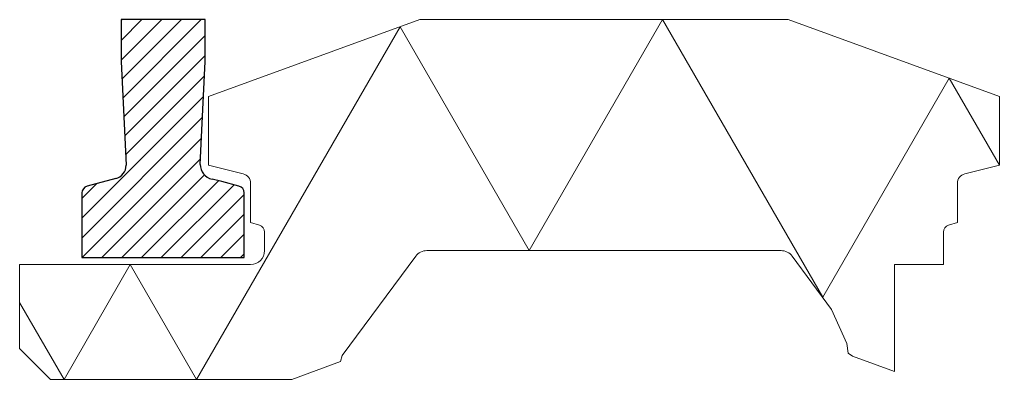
# Model space of a CAD drawing. Header units: metres. Extents: x -102 to 598, y -87 to 170.
import ezdxf

# ---------------------------------------------------------------- set-up
doc = ezdxf.new("R2010")
doc.units = ezdxf.units.M
doc.layers.add('A-DETL-GENF', color=92, linetype='Continuous', lineweight=18)

# ---------------------------------------------------------------- blocks, each defined once
blk = doc.blocks.new('23 VBI_PS-combinatie - RC 4_0 630-3540185-00_0 Basismaterialen')
at = {"layer": 'A-DETL-GENF', "lineweight": 5}
h = blk.add_hatch(dxfattribs=at)
h.set_pattern_fill('FP_130', color=256, style=0, pattern_type=2)
h.set_pattern_definition([(45, (10499.317, 8492.384), (-7.071068, 7.071068), [])])
h.paths.add_polyline_path([(-58, 0), (58, 0), (58, 46.16), (57.88, 47.26), (57.52, 48.3), (56.94, 49.24), (56.16, 50.03), (55.24, 50.63), (54.2, 51.01), (41.89, 54.28), (35, 56), (32.28, 57.06), (29.93, 58.78), (28.09, 61.05), (26.88, 63.7), (26.39, 66.58), (30, 140), (30, 170), (-30, 170), (-30, 140), (-26.37, 66.01), (-26.73, 63.44), (-27.74, 61.04), (-29.34, 58.99), (-31.41, 57.41), (-33.82, 56.42), (-54.28, 50.99), (-55.3, 50.6), (-56.21, 49.99), (-56.96, 49.2), (-57.53, 48.27), (-57.88, 47.24), (-58, 46.16), (-58, 7.13)])
at = {"layer": 'A-DETL-GENF', "lineweight": 25}
for p, q in [((30, 170), (-30, 170)), ((-30, 170), (-30, 140)), ((30, 140), (30, 170)), ((-30, 140), (-26.37, 66.01)), ((26.39, 66.58), (30, 140)), ((-33.82, 56.42), (-54.28, 50.99)), ((41.89, 54.28), (35, 56)), ((54.2, 51.01), (41.89, 54.28)), ((-58, 46.16), (-58, 0)), ((58, 0), (58, 46.16)), ((-58, 0), (58, 0))]:
    blk.add_line(p, q, dxfattribs=at)
at = {"layer": 'A-DETL-GENF'}
for p, q in [((183.5, 170), (32.5, 115)), ((446.5, 170), (183.5, 170)), ((356.86, 170), (261.6, 5)), ((471.38, -28.35), (356.86, 170)), ((597.5, 115), (446.5, 170)), ((169.32, 164.83), (23.92, -87)), ((261.6, 5), (169.32, 164.83)), ((561.68, 128.05), (471.38, -28.35)), ((597.5, 66), (561.68, 128.05)), ((32.5, 115), (32.5, 66)), ((597.5, 66), (597.5, 115)), ((32.5, 66), (57.2, 59.83)), ((572.8, 59.83), (597.5, 66)), ((62.5, 53.03), (62.5, 25)), ((567.5, 25), (567.5, 53.03)), ((62.5, 25), (68.94, 23.07)), ((561.06, 23.07), (567.5, 25)), ((72.5, 18.28), (72.5, 5)), ((557.5, -5), (557.5, 18.28)), ((127.88, -70), (180.5, 0.96)), ((188.53, 5), (441.47, 5)), ((449.5, 0.96), (477.65, -37)), ((62.5, -5), (-102.5, -5)), ((-102.5, -5), (-102.5, -65)), ((-23.42, -5), (-70.76, -87)), ((23.92, -87), (-23.42, -5)), ((522.5, -81.36), (522.5, -5)), ((522.5, -5), (557.5, -5)), ((-70.76, -87), (-102.5, -32.03)), ((477.65, -37), (488.5, -61.43)), ((488.5, -61.43), (489.5, -68.25)), ((-102.5, -65), (-80.5, -87)), ((126.88, -74.3), (127.88, -70)), ((489.5, -68.25), (492.5, -70.43)), ((92.01, -87), (126.88, -74.3)), ((492.5, -70.43), (522.5, -81.36)), ((-80.5, -87), (92.01, -87))]:
    blk.add_line(p, q, dxfattribs=at)
at = {"layer": 'A-DETL-GENF', "lineweight": 25}
for centre, radius, start, end in [((-36.39, 66.11), 10.02, 284.86742, 359.47271), ((37.76, 67.03), 11.37, 182.28976, 255.96802), ((-53, 46.16), 5, 104.86742, 180), ((53, 46.16), 5, 0, 76.12545)]:
    blk.add_arc(centre, radius, start, end, dxfattribs=at)
at = {"layer": 'A-DETL-GENF'}
for centre, radius, start, end in [((55.5, 53.03), 7, 0, 75.96376), ((574.5, 53.03), 7, 104.03624, 180), ((67.5, 18.28), 5, 0, 73.30076), ((562.5, 18.28), 5, 106.69924, 180), ((62.5, 5), 10, 270, 0), ((188.53, -5), 10, 90, 143.43839), ((441.47, -5), 10, 36.56161, 90)]:
    blk.add_arc(centre, radius, start, end, dxfattribs=at)

msp = doc.modelspace()

# ---------------------------------------------------------------- block references
msp.add_blockref('23 VBI_PS-combinatie - RC 4_0 630-3540185-00_0 Basismaterialen', (0, 0))

doc.saveas('drawing.dxf')
